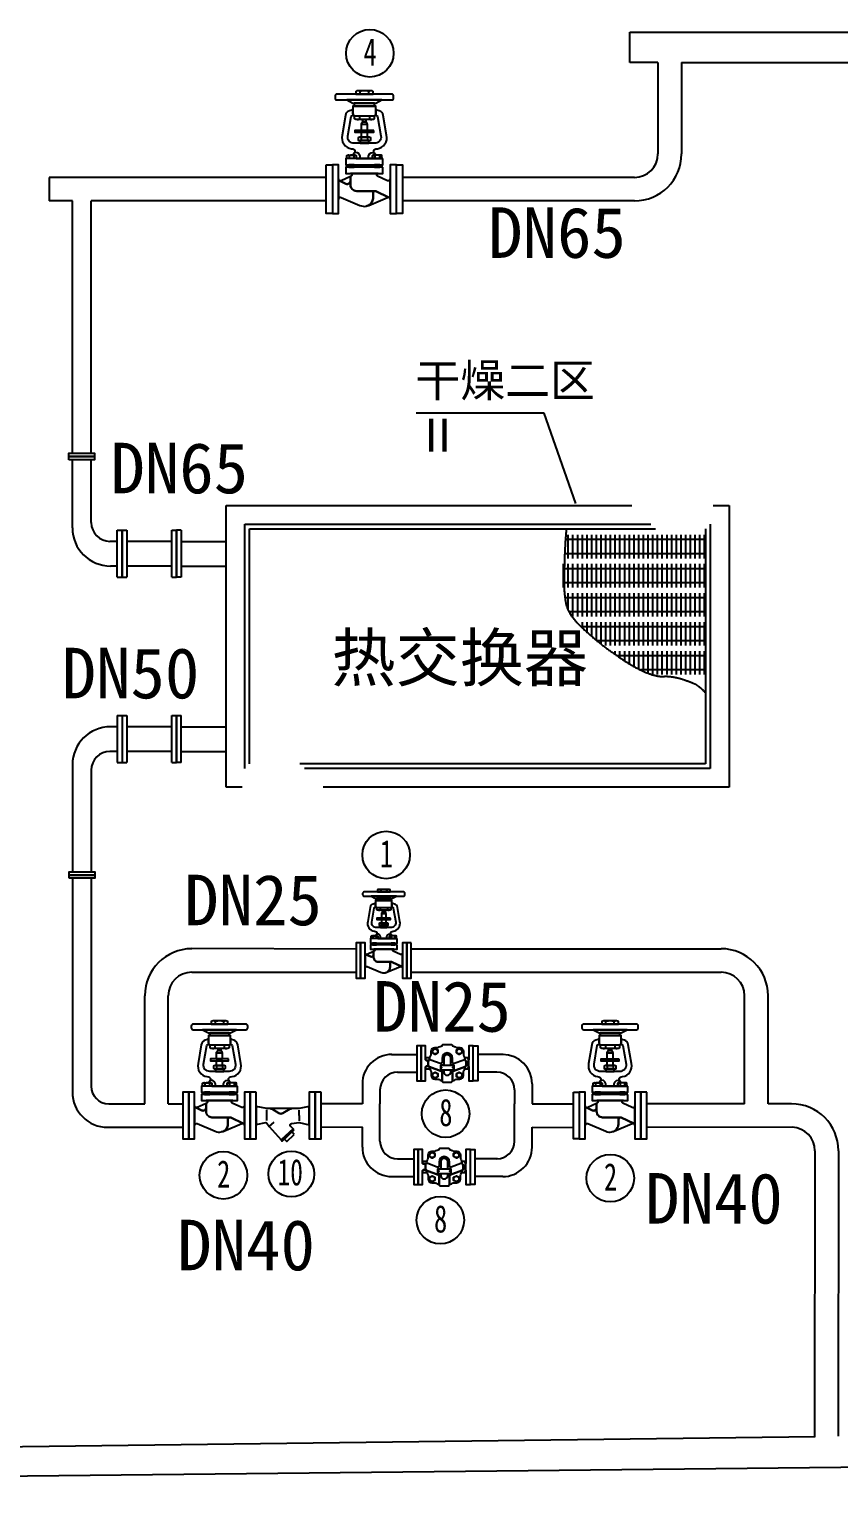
# Model space of a CAD drawing. Extents: x -681219 to -550379, y -242630 to -158199.
# Drawn here: x -601403 to -598288, y -171456 to -165773 of the extents above; entities that cross this region are included whole.
import ezdxf
from ezdxf.enums import TextEntityAlignment as Align

# ---------------------------------------------------------------- set-up
doc = ezdxf.new("R2010")
doc.units = 0
doc.header["$LTSCALE"] = 1000
doc.linetypes.add('G', pattern=[2, 1.25, -0.25, 0.25, -0.25])
doc.linetypes.add('K', pattern=[2.5, 1.25, -0.25, 0.25, -0.25, 0.25, -0.25])
doc.layers.get('0').update_dxf_attribs({"linetype": 'CONTINUOUS'})
for name, color, linetype in [('01', 7, 'CONTINUOUS'), ('02C', 3, 'CONTINUOUS'), ('07', 6, 'K'), ('10', 1, 'CONTINUOUS'), ('11', 3, 'CONTINUOUS'), ('15', 7, 'CONTINUOUS')]:
    doc.layers.add(name, color=color, linetype=linetype)
doc.styles.add('常规', font='')
doc.styles.get('常规').set_extended_font_data('SimSun')

# ---------------------------------------------------------------- blocks, each defined once
blk = doc.blocks.new('直段')
at = {"layer": '01', "color": 6, "ltscale": 1.25}
for p, q in [((3267.7, 5392.1), (3275.7, 5392.1)), ((3352.3, 5392.1), (3360.3, 5392.1)), ((3352.3, 5312.1), (3352.3, 5392.1)), ((3360.3, 5312.1), (3360.3, 5392.1))]:
    blk.add_line(p, q, dxfattribs=at)
at = {"layer": '01', "color": 6}
for p, q in [((3267.7, 5392.1), (3267.7, 5312.1)), ((3275.7, 5392.1), (3275.7, 5312.1)), ((3352.3, 5373.1), (3275.7, 5373.1)), ((3352.3, 5331.1), (3275.7, 5331.1)), ((3267.7, 5312.1), (3275.7, 5312.1)), ((3352.3, 5312.1), (3360.3, 5312.1))]:
    blk.add_line(p, q, dxfattribs=at)
at = {"layer": '07', "color": 6, "linetype": 'ByBlock', "lineweight": -2}
blk.add_line((3360.3, 5392.1), (3360.3, 5312.1), dxfattribs=at)
blk.add_line((3360.3, 5392.1), (3360.3, 5312.1), dxfattribs=at)
blk = doc.blocks.new('BSA1L')
at = {"color": 4}
for p, q in [((54.215379, 185.599538), (54.215358, 190.866514)), ((71.09388, 185.599538), (71.09388, 190.866514)), ((53.026763, 143.408363), (53.02674, 137.399566)), ((56.074416, 127.074309), (68.925583, 127.074309)), ((66.099799, 131.20133), (58.900201, 131.20133)), ((72.282498, 143.408363), (72.282498, 137.399566)), ((56.551251, 100.49373), (56.551234, 95.87403)), ((68.758004, 100.49373), (68.758004, 95.87403)), ((32.92306, 65.872712), (32.92306, 59.762096)), ((42.120523, 65.872712), (42.120536, 59.762096)), ((82.879476, 65.872712), (82.879463, 59.762096)), ((92.07694, 65.872712), (92.07694, 59.762096))]:
    blk.add_line(p, q, dxfattribs=at)
for points in [[(119.73171, 181.785914, 0.414214), (115.933099, 185.584525), (9.066901, 185.584525, 0.414214), (5.26829, 181.785914), (5.26829, 178.042425, 0.414214), (9.066901, 174.243814), (62.5, 174.243814), (115.933099, 174.243814, 0.414214), (119.73171, 178.042425)], [(45.745776, 185.569513), (79.563462, 185.599538), (79.563462, 190.911126, 0.151687), (75.321745, 192.203806), (62.654619, 192.203806), (49.987493, 192.203806, 0.151687), (45.745776, 190.911126)], [(105.928125, 105.421149), (99.542192, 143.747083, 0.310322), (91.567632, 152.873054), (86.654278, 154.431481, -0.252716), (84.795625, 157.06318), (84.795625, 146.732148, -0.236339), (83.463376, 144.071071, -0.476894), (88.41312, 142.018735), (94.885762, 104.042078, -0.48938), (81.964371, 89.685191), (62.5, 89.685191), (43.035628, 89.685191, -0.48938), (30.114237, 104.042078), (36.58688, 142.018735, -0.476894), (41.536623, 144.071071), (42.896316, 143.580445, -0.323196), (40.204374, 147.521136), (40.204374, 157.06318, -0.252716), (38.345721, 154.431481), (33.432367, 152.873054, 0.310322), (25.457808, 143.747083), (19.071875, 105.421149, 0.440151), (37.124647, 79.035245), (39.997969, 78.598758, -0.614929), (42.823737, 70.241395), (42.582242, 70.034806), (40.105041, 66.601431), (44.424393, 66.601431, -0.151687), (46.735798, 65.897021), (46.735798, 59.737786), (62.5, 59.737786), (78.264201, 59.737786), (78.264201, 65.897021, -0.151687), (80.575606, 66.601431), (84.894959, 66.601431), (82.417757, 70.034806), (82.176262, 70.241395, -0.614929), (85.00203, 78.598758), (87.875353, 79.035245, 0.440151)], [(84.795625, 157.06318, -0.059994), (84.795625, 157.873976), (84.795625, 162.289753), (40.204374, 162.289753), (40.204374, 157.873976, -0.059994), (40.204374, 157.06318), (40.204374, 147.521136, 0.368201), (43.528159, 143.408363), (81.471841, 143.408363, 0.414214), (84.795625, 146.732148)], [(43.364269, 143.442617), (81.944969, 143.408363), (81.944969, 137.348671, -0.151687), (77.105831, 135.873925), (62.654619, 135.873925), (48.203407, 135.873925, -0.151687), (43.364269, 137.348671)], [(62.654619, 101.460877), (53.493586, 101.460877, 0.151687), (50.425919, 100.525993), (50.425919, 95.841766, 0.151687), (53.493586, 94.906883), (62.654619, 94.906883), (71.815652, 94.906883, 0.151687), (74.883319, 95.841766), (74.883319, 100.525993, 0.151687), (71.815652, 101.460877)], [(46.735798, 59.737786), (28.307798, 59.737786), (28.307798, 65.897021, -0.151687), (30.619203, 66.601431), (37.521798, 66.601431), (44.424393, 66.601431, -0.151687), (46.735798, 65.897021)], [(78.264201, 59.737786), (96.692201, 59.737786), (96.692201, 65.897021, 0.151687), (94.380796, 66.601431), (87.478201, 66.601431), (80.575606, 66.601431, 0.151687), (78.264201, 65.897021)], [(113.000004, 19.972092, -0.522686), (107.606909, 16.222521), (88.390312, 25.330404, -0.756375), (89.461035, 30.377576), (35.538964, 30.377576, -0.756374), (36.60969, 25.330405), (35.219606, 24.671562), (35.219606, 8.304717, 0.414214), (47.219606, -3.695283), (83.507591, -3.695283, -0.114393), (85.267565, -4.103279), (110.50267, -16.265073, -0.305418), (113.000004, -19.972092), (113.000004, 0)], [(79.507591, -7.695283, -0.414214), (83.507591, -3.695283), (47.219606, -3.695283, -0.414214), (35.219606, 8.304717), (35.219606, 15.828597, -0.552777), (26.614703, 10.423555), (14.474356, 16.274468, -0.303723), (11.999995, 19.972092), (11.999995, 0), (11.999995, -19.972092, -0.522686), (17.39309, -16.222521), (53.934214, -31.732036, 0.158217), (66.18024, -33.317683, 0.23204), (77.871512, -24.265637, 0.137413), (79.507591, -15.822343)], [(35.219606, 24.671562), (17.39309, 16.222521, -0.188965), (14.474356, 16.274468), (26.614703, 10.423555, 0.552777), (35.219606, 15.828597)], [(85.220748, -4.080716, 0.550659), (79.507591, -7.695283), (79.507591, -15.822343, -0.137413), (77.871512, -24.265637, -0.23204), (66.18024, -33.317683, 0.064472), (71.065785, -31.732036), (107.606909, -16.222521, -0.187358), (110.50267, -16.265073)]]:
    blk.add_lwpolyline(points, format="xyb", close=True, dxfattribs=at)
for points in [[(96.912516, 174.243814), (62.5, 174.243814), (28.087483, 174.243814), (40.204374, 168.178291), (84.795625, 168.178291)], [(82.297331, 168.178291), (42.702669, 168.178291), (42.702669, 162.289753), (62.5, 162.289753), (82.297331, 162.289753)], [(68.925583, 127.074309), (66.099799, 131.20133), (66.099799, 135.873925), (58.900201, 135.873925), (58.900201, 131.20133), (56.074416, 127.074309), (56.074416, 114.852858), (62.5, 114.852858), (68.925583, 114.852858)], [(81.056809, 114.852858), (62.5, 114.852858), (56.074416, 114.852858), (43.94319, 114.852858), (43.94319, 111.343443), (62.5, 111.343443), (69.325381, 111.343443), (81.056809, 111.343443)], [(71.146781, 94.906883), (54.162457, 94.906883), (54.162457, 89.685191), (62.5, 89.685191), (71.146781, 89.685191)], [(68.925583, 111.343443), (56.074416, 111.343443), (56.074416, 101.460877), (68.925583, 101.460877)], [(98.734061, 59.737786), (62.5, 59.737786), (26.265939, 59.737786), (26.265939, 47.364933), (98.734061, 47.364933)], [(11.999995, 0), (11.999995, 19.972092), (11.999995, 47.5), (0, 47.5), (0, 0), (0, -47.5), (11.999995, -47.5)], [(98.734061, 42.750429), (62.5, 42.750429), (26.265939, 42.750429), (26.265939, 30.377576), (98.734061, 30.377576)], [(42.828178, 47.364933), (32.21537, 47.364933), (32.21537, 42.750429), (42.828178, 42.750429)], [(92.784629, 47.364933), (82.171822, 47.364933), (82.171822, 42.750429), (92.784629, 42.750429)], [(125, 47.5), (113.000004, 47.5), (113.000004, 0), (113.000004, -47.5), (125, -47.5), (125, 0)]]:
    blk.add_lwpolyline(points, close=True, dxfattribs=at)
at = {"color": 4, "flags": 128}
blk.add_lwpolyline([(54.828787, 59.737786), (54.118687, 64.656958), (52.113078, 68.712348), (49.164135, 71.19185), (45.789677, 71.660075), (42.582242, 70.034806), (40.105041, 66.601431)], dxfattribs=at)
at = {"color": 4, "extrusion": (0, 0, -1), "flags": 128}
blk.add_lwpolyline([(-70.171213, 59.737786), (-70.881312, 64.656958), (-72.886921, 68.712348), (-75.835865, 71.19185), (-79.210322, 71.660075), (-82.417757, 70.034806), (-84.894959, 66.601431)], dxfattribs=at)
at = {"color": 4}
for centre, radius, start, end in [((49.948113, 184.727434), 7.476476, 55.197024, 89.698211), ((62.654619, 164.906291), 27.297515, 90, 108.008529), ((62.654619, 164.906291), 27.297515, 71.991471, 90), ((75.361125, 184.727434), 7.476476, 90.301789, 124.802976), ((48.15848, 144.403298), 8.529491, 270.301789, 304.802976), ((62.654619, 167.016127), 31.142202, 251.991471, 270), ((62.654619, 167.016127), 31.142202, 270, 288.008529), ((77.150758, 144.403298), 8.529491, 235.197024, 269.698211), ((53.465105, 96.053865), 5.407086, 55.197024, 89.698211), ((53.465105, 100.313894), 5.407086, 270.301789, 304.802976), ((62.654619, 81.718951), 19.741925, 90, 108.008529), ((62.654619, 114.648808), 19.741925, 251.991471, 270), ((62.654619, 81.718951), 19.741925, 71.991471, 90), ((62.654619, 114.648808), 19.741925, 270, 288.008529), ((71.844133, 96.053865), 5.407086, 90.301789, 124.802976), ((71.844133, 100.313894), 5.407086, 235.197024, 269.698211), ((30.597744, 62.527392), 4.074096, 55.197024, 89.698211), ((37.521798, 51.726416), 14.875015, 90, 108.008529), ((37.521798, 51.726416), 14.875015, 71.991471, 90), ((44.445852, 62.527392), 4.074096, 90.301789, 124.802976), ((80.554147, 62.527392), 4.074096, 55.197024, 89.698211), ((87.478201, 51.726416), 14.875015, 90, 108.008529), ((94.402255, 62.527392), 4.074096, 90.301789, 124.802976)]:
    blk.add_arc(centre, radius, start, end, dxfattribs=at)
blk = doc.blocks.new('fig33vl')
at = {"color": 0}
for p, q in [((33.7, -10.4), (33.7, 11.4)), ((99.3, 0), (99.3, 11)), ((99.3, 0), (99.3, -11)), ((38, -22.4), (48.3, -13.3))]:
    blk.add_line(p, q, dxfattribs=at)
for points in [[(12, 47.5), (0, 47.5), (0, 0), (0, -47.5), (12, -47.5)], [(131.7, 0), (131.7, 47.5), (119.7, 47.5), (119.7, -47.5), (131.7, -47.5)], [(88.9, -29), (86.8, -26.8), (63, -49.6), (65, -51.8)], [(89.3, -38.3), (84.5, -33.2), (69.3, -47.7), (74, -52.8)]]:
    blk.add_lwpolyline(points, close=True, dxfattribs=at)
for points in [[(119.7, 18.5), (99.3, 14), (83.4, 14, 0.134772), (80.8, 13.3), (66.3, 4.7, -0.273503), (58.2, 4.7), (43.5, 13.3, 0.133799), (40.9, 14), (33.3, 14), (12, 18.3), (12, -18.5), (31.5, -14.4, -0.315746), (33.7, -15.3), (38, -22.4), (63, -49.6), (86.8, -26.8), (81.8, -21.3, -0.601177), (83.6, -16.3), (99.3, -14), (119.7, -18.7)], [(80.8, 13.3, -0.134772), (83.4, 14), (40.9, 14, -0.133799), (43.5, 13.3), (58.2, 4.7, 0.273503), (66.3, 4.7)]]:
    blk.add_lwpolyline(points, format="xyb", close=True, dxfattribs=at)
blk = doc.blocks.new('ft14flb')
at = {"color": 4}
for p, q in [((128.2, 8.4), (126.9, 13.1)), ((58.6, -4.7), (82.8, -4.7)), ((126.9, -13.1), (128.2, -8.4))]:
    blk.add_line(p, q, dxfattribs=at)
for points in [[(19.5, -5), (19.5, 4.2, -0.217867), (21.2, 8), (14, 8, -0.414214), (12, 10), (12, 15), (12, 47.5), (0, 47.5), (0, 0), (0, -47.5), (12, -47.5), (12, -10, -0.414214), (14, -8), (20.6, -8, -0.165426)], [(56.7, 14), (56.7, 3.1, -0.520567), (51.8, -0.4), (26.2, 8.9, 0.215908), (22.1, 8.6, -0.077563), (27, 23), (27, 33, -0.414214), (37, 43), (46.5, 43, -0.056605), (56.7, 47.3, -0.42473), (60.5, 51.2), (80.9, 51.2, -0.424729), (84.7, 47.3, -0.056605), (94.9, 43), (104.4, 43, -0.414214), (114.4, 33), (114.4, 23, -0.077563), (119.3, 8.6, 0.215909), (115.2, 8.9), (89.7, -0.4, -0.520925), (84.7, 3.1), (84.7, 14, 1), (56.7, 14), (56.7, 14)], [(141.3, 0), (141.3, 47.5), (129.3, 47.5), (129.3, 10, -0.213318), (128.2, 8.4), (128.2, -8.4, -0.213318), (129.3, -10), (129.3, -15.3), (129.3, -47.5), (141.3, -47.5)], [(23.7, 15), (12, 15), (12, 10, 0.414214), (14, 8), (21.2, 8, -0.052856), (22.1, 8.6, -0.033424)], [(121.9, 4.2, 0.520567), (115.2, 8.9), (89.7, -0.4, -0.520925), (84.7, 3.1), (84.7, 14), (84.7, 14, 1), (56.7, 14), (56.7, 14), (56.7, 14), (56.7, 14), (56.7, 14), (56.7, 3.1, -0.520567), (51.8, -0.4), (26.2, 8.9, 0.520567), (19.5, 4.2), (19.5, -5, 0.315299), (22.8, -9.6), (54.3, -21.1, -0.315299), (56.7, -24.6), (56.7, -47.5, 0.414214), (60.5, -51.2), (80.9, -51.2, 0.414214), (84.7, -47.5), (84.7, -24.6, -0.315299), (87.1, -21.1), (118.6, -9.6, 0.315299), (121.9, -5)], [(31.1, 32.2, -1), (45, 32.2, -1)], [(89.3, -7.4, 0.414214), (86.5, -4.7), (82.8, -4.7, -0.414214), (80, -1.9), (80, 14, 1), (61.4, 14), (61.4, -1.9, -0.414214), (58.6, -4.7), (54.9, -4.7, 0.414214), (52.1, -7.4), (52.1, -15.8, 0.414214), (54.9, -18.6), (58.6, -18.6, -0.414214), (61.4, -21.4), (61.4, -23.3, 1), (80, -23.3), (80, -21.4, -0.414214), (82.8, -18.6), (86.5, -18.6, 0.414214), (89.3, -15.8)], [(96.4, 32.2, -1), (110.4, 32.2, -1)], [(128.2, 8.4, 0.213318), (129.3, 10), (129.3, 15), (129.3, 15.3), (126.9, 13.1), (126.4, 15), (117.7, 15, -0.033424), (119.3, 8.6, -0.273875), (121.9, 4.2), (121.9, -5, -0.283071), (119.2, -9.4, -0.029228), (117.7, -15), (126.4, -15), (126.9, -13.1), (129.3, -15.3), (129.3, -10, 0.213318), (128.2, -8.4)], [(22.3, -9.4, -0.112384), (20.6, -8), (14, -8, 0.414214), (12, -10), (12, -15), (23.7, -15, -0.029228)], [(56.7, -24.6, 0.315299), (54.3, -21.1), (22.8, -9.6, -0.029586), (22.3, -9.4, 0.073348), (27, -23), (27, -33, 0.413852), (37, -43), (46.5, -43, 0.056594), (56.7, -47.3)], [(45, -32.2, -1), (31.1, -32.2, -1)], [(88.4, -7.4, 0.41421), (86.5, -5.6), (54.9, -5.6, 0.414214), (53, -7.4), (53, -15.8, 0.41421), (54.9, -17.7), (86.5, -17.7, 0.414204), (88.4, -15.8)], [(55.8, -11.6, -1), (54, -11.6, -1)], [(114.4, -23, 0.073348), (119.2, -9.4, -0.029587), (118.6, -9.6), (87.1, -21.1, 0.315299), (84.7, -24.6), (84.7, -47.3, 0.056594), (94.9, -43), (104.4, -43, 0.413852), (114.4, -33)], [(87.5, -11.6, -1), (85.6, -11.6, -1)], [(110.4, -32.2, -1), (96.4, -32.2, -1)]]:
    blk.add_lwpolyline(points, format="xyb", close=True, dxfattribs=at)
for points in [[(45.3, 28), (38, 23.8), (30.8, 28), (30.8, 36.3), (38, 40.5), (45.3, 36.3)], [(96.1, 28), (96.1, 36.3), (103.4, 40.5), (110.6, 36.3), (110.6, 28), (103.4, 23.8)], [(45.3, -36.3), (38, -40.5), (30.8, -36.3), (30.8, -28), (38, -23.8), (45.3, -28)], [(96.1, -28), (103.4, -23.8), (110.6, -28), (110.6, -36.3), (103.4, -40.5), (96.1, -36.3)]]:
    blk.add_lwpolyline(points, close=True, dxfattribs=at)
for centre in [(54.9, -11.6), (86.5, -11.6)]:
    blk.add_circle(centre, 0.931, dxfattribs=at)

msp = doc.modelspace()

# ---------------------------------------------------------------- linework, layer by layer
at = {"color": 4}
for points in [[(-600260.799, -166294.5773), (-600237.1422, -166294.5773), (-600237.1422, -166481.8604), (-600260.799, -166481.8604)], [(-599990.717, -166294.5773), (-599967.0602, -166294.5773), (-599967.0602, -166481.8604), (-599990.717, -166481.8604)], [(-601251.298, -167418.0968), (-601251.298, -167405.6067), (-601152.4179, -167405.6067), (-601152.4179, -167418.0968)], [(-601251.298, -167430.5869), (-601251.298, -167418.0968), (-601152.4179, -167418.0968), (-601152.4179, -167430.5869)], [(-601250.4488, -169031.027), (-601250.4488, -169018.5369), (-601151.5688, -169018.5369), (-601151.5688, -169031.027)], [(-601250.4488, -169043.5172), (-601250.4488, -169031.027), (-601151.5688, -169031.027), (-601151.5688, -169043.5172)], [(-600128.2114, -169292.4993), (-600145.2443, -169292.5082), (-600145.1738, -169427.7243), (-600128.1409, -169427.7154)], [(-599933.3126, -169292.4993), (-599950.3455, -169292.5081), (-599950.275, -169427.7242), (-599933.2421, -169427.7154)], [(-599895.3837, -169688.5371), (-599912.4166, -169688.546), (-599912.3461, -169823.7621), (-599895.3132, -169823.7532)], [(-599694.3529, -169688.6198), (-599677.32, -169688.6287), (-599677.3905, -169823.8448), (-599694.4234, -169823.8359)], [(-600790.3034, -169867.2341), (-600813.0139, -169867.2459), (-600812.9199, -170047.5341), (-600790.2094, -170047.5222)], [(-600280.7023, -169867.2818), (-600303.4128, -169867.2936), (-600303.3188, -170047.5817), (-600280.6083, -170047.5699)], [(-599309.0344, -169867.3645), (-599286.3238, -169867.3763), (-599286.4178, -170047.6644), (-599309.1284, -170047.6526)], [(-599026.6469, -169867.3645), (-599049.3574, -169867.3763), (-599049.2634, -170047.6644), (-599026.5529, -170047.6526)], [(-599906.8345, -170087.8695), (-599923.8674, -170087.8784), (-599923.7969, -170223.0945), (-599906.764, -170223.0856)], [(-599705.7331, -170087.8695), (-599688.7002, -170087.8784), (-599688.7707, -170223.0945), (-599705.8036, -170223.0856)]]:
    msp.add_lwpolyline(points, close=True, dxfattribs=at)
at = {"layer": '01', "ltscale": 1.25}
for p, q in [((-599091.8843, -165782.8781), (-598983.2685, -165782.8932)), ((-599091.8843, -165900.5467), (-599091.8843, -165782.8781)), ((-598983.2685, -165782.8932), (-594978.8964, -165782.8932)), ((-598983.2685, -165900.5315), (-599091.8843, -165900.5467)), ((-598983.2685, -165900.5315), (-598983.2685, -166252.4474)), ((-598892.7542, -165900.5315), (-598892.7542, -166252.4474)), ((-598892.7542, -165900.5315), (-598124.8254, -165900.5315)), ((-601327.6521, -166342.9617), (-601327.6521, -166433.476)), ((-600260.799, -166342.9617), (-601327.6521, -166342.9617)), ((-599073.7828, -166342.9617), (-599967.0602, -166342.9617)), ((-601238.0637, -166433.476), (-601327.6521, -166433.476)), ((-601238.0637, -167405.6067), (-601238.0637, -166433.476)), ((-601165.6523, -167405.6067), (-601165.6523, -166433.476)), ((-600260.799, -166433.476), (-601165.6523, -166433.476)), ((-599073.7828, -166433.476), (-599967.0602, -166433.476)), ((-601238.0637, -167693.2309), (-601238.0637, -167430.5869)), ((-601165.6523, -167672.8652), (-601165.6523, -167430.5869)), ((-601046.9234, -167883.3109), (-601046.9234, -167702.2824)), ((-601046.9234, -168416.3337), (-601046.9234, -168597.3622))]:
    msp.add_line(p, q, dxfattribs=at)
at = {"layer": '01', "color": 6, "linetype": 'G', "ltscale": 1.25}
for p, q in [((-600646.148, -168692.908), (-600646.148, -167606.7366)), ((-600646.148, -167606.7366), (-598709.5143, -167606.7366)), ((-598709.5143, -167606.7366), (-598709.5143, -168692.908)), ((-600819.1854, -167702.2824), (-600837.2883, -167702.2824)), ((-600819.1854, -167702.2824), (-600819.1854, -167883.3109)), ((-600573.7365, -168620.4966), (-600573.7365, -167679.148)), ((-600573.7365, -167679.148), (-598781.9257, -167679.148)), ((-600555.6337, -168602.3937), (-600555.6337, -167697.2509)), ((-600555.6337, -167697.2509), (-598800.0286, -167697.2509)), ((-598800.0286, -167697.2509), (-598800.0286, -168602.3937)), ((-598781.9257, -167679.148), (-598781.9257, -168620.4966)), ((-598800.0286, -167738.55), (-599339.5864, -167738.55)), ((-599329.9672, -167720.4471), (-599329.9672, -167810.9614)), ((-599311.8643, -167720.4471), (-599311.8643, -167810.9614)), ((-599293.7615, -167720.4471), (-599293.7615, -167810.9614)), ((-599275.6586, -167720.4471), (-599275.6586, -167810.9614)), ((-599257.5557, -167720.4471), (-599257.5557, -167810.9614)), ((-599239.4529, -167720.4471), (-599239.4529, -167810.9614)), ((-599221.35, -167720.4471), (-599221.35, -167810.9614)), ((-599203.2472, -167720.4471), (-599203.2472, -167810.9614)), ((-599185.1443, -167720.4471), (-599185.1443, -167810.9614)), ((-599167.0415, -167720.4471), (-599167.0415, -167810.9614)), ((-599148.9386, -167720.4471), (-599148.9386, -167810.9614)), ((-599130.8357, -167720.4471), (-599130.8357, -167810.9614)), ((-599112.7329, -167720.4471), (-599112.7329, -167810.9614)), ((-599094.63, -167720.4471), (-599094.63, -167810.9614)), ((-599076.5272, -167720.4471), (-599076.5272, -167810.9614)), ((-599058.4243, -167720.4471), (-599058.4243, -167810.9614)), ((-599040.3215, -167720.4471), (-599040.3215, -167810.9614)), ((-599022.2186, -167720.4471), (-599022.2186, -167810.9614)), ((-599004.1157, -167720.4471), (-599004.1157, -167810.9614)), ((-598986.0129, -167720.4471), (-598986.0129, -167810.9614)), ((-598967.91, -167720.4471), (-598967.91, -167810.9614)), ((-598949.8072, -167720.4471), (-598949.8072, -167810.9614)), ((-598931.7043, -167720.4471), (-598931.7043, -167810.9614)), ((-598913.6015, -167720.4471), (-598913.6015, -167810.9614)), ((-598895.4986, -167720.4471), (-598895.4986, -167810.9614)), ((-598877.3957, -167720.4471), (-598877.3957, -167810.9614)), ((-598859.2929, -167720.4471), (-598859.2929, -167810.9614)), ((-598841.19, -167720.4471), (-598841.19, -167810.9614)), ((-598823.0872, -167720.4471), (-598823.0872, -167810.9614)), ((-598804.9843, -167720.4471), (-598804.9843, -167810.9614)), ((-598800.0286, -167792.8586), (-599342.5489, -167792.8586)), ((-599348.07, -167832.4173), (-599348.07, -167922.9316)), ((-598800.0286, -167850.5201), (-599344.0319, -167850.5201)), ((-599329.9672, -167832.4173), (-599329.9672, -167922.9316)), ((-599311.8643, -167832.4173), (-599311.8643, -167922.9316)), ((-599293.7615, -167832.4173), (-599293.7615, -167922.9316)), ((-599275.6586, -167832.4173), (-599275.6586, -167922.9316)), ((-599257.5557, -167832.4173), (-599257.5557, -167922.9316)), ((-599239.4529, -167832.4173), (-599239.4529, -167922.9316)), ((-599221.35, -167832.4173), (-599221.35, -167922.9316)), ((-599203.2472, -167832.4173), (-599203.2472, -167922.9316)), ((-599185.1443, -167832.4173), (-599185.1443, -167922.9316)), ((-599167.0415, -167832.4173), (-599167.0415, -167922.9316)), ((-599148.9386, -167832.4173), (-599148.9386, -167922.9316)), ((-599130.8357, -167832.4173), (-599130.8357, -167922.9316)), ((-599112.7329, -167832.4173), (-599112.7329, -167922.9316)), ((-599094.63, -167832.4173), (-599094.63, -167922.9316)), ((-599076.5272, -167832.4173), (-599076.5272, -167922.9316)), ((-599058.4243, -167832.4173), (-599058.4243, -167922.9316)), ((-599040.3215, -167832.4173), (-599040.3215, -167922.9316)), ((-599022.2186, -167832.4173), (-599022.2186, -167922.9316)), ((-599004.1157, -167832.4173), (-599004.1157, -167922.9316)), ((-598986.0129, -167832.4173), (-598986.0129, -167922.9316)), ((-598967.91, -167832.4173), (-598967.91, -167922.9316)), ((-598949.8072, -167832.4173), (-598949.8072, -167922.9316)), ((-598931.7043, -167832.4173), (-598931.7043, -167922.9316)), ((-598913.6015, -167832.4173), (-598913.6015, -167922.9316)), ((-598895.4986, -167832.4173), (-598895.4986, -167922.9316)), ((-598877.3957, -167832.4173), (-598877.3957, -167922.9316)), ((-598859.2929, -167832.4173), (-598859.2929, -167922.9316)), ((-598841.19, -167832.4173), (-598841.19, -167922.9316)), ((-598823.0872, -167832.4173), (-598823.0872, -167922.9316)), ((-598804.9843, -167832.4173), (-598804.9843, -167922.9316)), ((-600819.1854, -167883.3109), (-600837.2883, -167883.3109)), ((-598800.0286, -167904.8287), (-599345.0084, -167904.8287)), ((-598800.0286, -167962.4903), (-599341.5222, -167962.4903)), ((-599329.9672, -167944.3874), (-599329.9672, -168009.148)), ((-599311.8643, -167944.3874), (-599311.8643, -168034.9017)), ((-599293.7615, -167944.3874), (-599293.7615, -168034.9017)), ((-599275.6586, -167944.3874), (-599275.6586, -168034.9017)), ((-599257.5557, -167944.3874), (-599257.5557, -168034.9017)), ((-599239.4529, -167944.3874), (-599239.4529, -168034.9017)), ((-599221.35, -167944.3874), (-599221.35, -168034.9017)), ((-599203.2472, -167944.3874), (-599203.2472, -168034.9017)), ((-599185.1443, -167944.3874), (-599185.1443, -168034.9017)), ((-599167.0415, -167944.3874), (-599167.0415, -168034.9017)), ((-599148.9386, -167944.3874), (-599148.9386, -168034.9017)), ((-599130.8357, -167944.3874), (-599130.8357, -168034.9017)), ((-599112.7329, -167944.3874), (-599112.7329, -168034.9017)), ((-599094.63, -167944.3874), (-599094.63, -168034.9017)), ((-599076.5272, -167944.3874), (-599076.5272, -168034.9017)), ((-599058.4243, -167944.3874), (-599058.4243, -168034.9017)), ((-599040.3215, -167944.3874), (-599040.3215, -168034.9017)), ((-599022.2186, -167944.3874), (-599022.2186, -168034.9017)), ((-599004.1157, -167944.3874), (-599004.1157, -168034.9017)), ((-598986.0129, -167944.3874), (-598986.0129, -168034.9017)), ((-598967.91, -167944.3874), (-598967.91, -168034.9017)), ((-598949.8072, -167944.3874), (-598949.8072, -168034.9017)), ((-598931.7043, -167944.3874), (-598931.7043, -168034.9017)), ((-598913.6015, -167944.3874), (-598913.6015, -168034.9017)), ((-598895.4986, -167944.3874), (-598895.4986, -168034.9017)), ((-598877.3957, -167944.3874), (-598877.3957, -168034.9017)), ((-598859.2929, -167944.3874), (-598859.2929, -168034.9017)), ((-598841.19, -167944.3874), (-598841.19, -168034.9017)), ((-598823.0872, -167944.3874), (-598823.0872, -168034.9017)), ((-598804.9843, -167944.3874), (-598804.9843, -168034.9017)), ((-598800.0286, -168016.7988), (-599326.0013, -168016.7988)), ((-598800.0286, -168074.4604), (-599279.0007, -168074.4604)), ((-599275.6586, -168056.3576), (-599275.6586, -168077.6651)), ((-599257.5557, -168056.3576), (-599257.5557, -168094.5627)), ((-599239.4529, -168056.3576), (-599239.4529, -168110.7166)), ((-599221.35, -168056.3576), (-599221.35, -168126.1483)), ((-599203.2472, -168056.3576), (-599203.2472, -168140.7424)), ((-599185.1443, -168056.3576), (-599185.1443, -168146.8718)), ((-599167.0415, -168056.3576), (-599167.0415, -168146.8718)), ((-599148.9386, -168056.3576), (-599148.9386, -168146.8718)), ((-599130.8357, -168056.3576), (-599130.8357, -168146.8718)), ((-599112.7329, -168056.3576), (-599112.7329, -168146.8718)), ((-599094.63, -168056.3576), (-599094.63, -168146.8718)), ((-599076.5272, -168056.3576), (-599076.5272, -168146.8718)), ((-599058.4243, -168056.3576), (-599058.4243, -168146.8718)), ((-599040.3215, -168056.3576), (-599040.3215, -168146.8718)), ((-599022.2186, -168056.3576), (-599022.2186, -168146.8718)), ((-599004.1157, -168056.3576), (-599004.1157, -168146.8718)), ((-598986.0129, -168056.3576), (-598986.0129, -168146.8718)), ((-598967.91, -168056.3576), (-598967.91, -168146.8718)), ((-598949.8072, -168056.3576), (-598949.8072, -168146.8718)), ((-598931.7043, -168056.3576), (-598931.7043, -168146.8718)), ((-598913.6015, -168056.3576), (-598913.6015, -168146.8718)), ((-598895.4986, -168056.3576), (-598895.4986, -168146.8718)), ((-598877.3957, -168056.3576), (-598877.3957, -168146.8718)), ((-598859.2929, -168056.3576), (-598859.2929, -168146.8718)), ((-598841.19, -168056.3576), (-598841.19, -168146.8718)), ((-598823.0872, -168056.3576), (-598823.0872, -168146.8718)), ((-598804.9843, -168056.3576), (-598804.9843, -168146.8718)), ((-598800.0286, -168128.769), (-599218.1754, -168128.769)), ((-599148.9386, -168168.3277), (-599148.9386, -168180.4419)), ((-598800.0286, -168186.4306), (-599140.2939, -168186.4306)), ((-599130.8357, -168168.3277), (-599130.8357, -168192.8969)), ((-599112.7329, -168168.3277), (-599112.7329, -168204.9042)), ((-599094.63, -168168.3277), (-599094.63, -168216.3877)), ((-599076.5272, -168168.3277), (-599076.5272, -168227.1016)), ((-599058.4243, -168168.3277), (-599058.4243, -168236.7774)), ((-599040.3215, -168168.3277), (-599040.3215, -168245.4686)), ((-599022.2186, -168168.3277), (-599022.2186, -168252.9676)), ((-599004.1157, -168168.3277), (-599004.1157, -168258.842)), ((-598986.0129, -168168.3277), (-598986.0129, -168258.842)), ((-598967.91, -168168.3277), (-598967.91, -168258.842)), ((-598949.8072, -168168.3277), (-598949.8072, -168258.842)), ((-598931.7043, -168168.3277), (-598931.7043, -168258.842)), ((-598913.6015, -168168.3277), (-598913.6015, -168258.842)), ((-598895.4986, -168168.3277), (-598895.4986, -168258.842)), ((-598877.3957, -168168.3277), (-598877.3957, -168258.842)), ((-598859.2929, -168168.3277), (-598859.2929, -168258.842)), ((-598841.19, -168168.3277), (-598841.19, -168258.842)), ((-598823.0872, -168168.3277), (-598823.0872, -168258.842)), ((-598804.9843, -168168.3277), (-598804.9843, -168258.842)), ((-598800.0286, -168240.7391), (-599050.4276, -168240.7391)), ((-600819.1854, -168597.3622), (-600819.1854, -168416.3337)), ((-598800.0286, -168602.3937), (-600555.6337, -168602.3937)), ((-598781.9257, -168620.4966), (-600573.7365, -168620.4966)), ((-598709.5143, -168692.908), (-600646.148, -168692.908))]:
    msp.add_line(p, q, dxfattribs=at)
at = {"layer": '01', "color": 4, "ltscale": 1.25}
for p, q in [((-601065.0263, -167702.2824), (-601046.9234, -167702.2824)), ((-601065.0263, -167883.3109), (-601065.0263, -167702.2824)), ((-601065.0263, -168416.3337), (-601065.0263, -168597.3622)), ((-601065.0263, -168597.3622), (-601046.9234, -168597.3622))]:
    msp.add_line(p, q, dxfattribs=at)
at = {"layer": '01', "color": 6}
for p, q in [((-600837.2883, -167702.2824), (-600837.2883, -167883.3109)), ((-600819.1854, -167745.2767), (-600646.148, -167745.2767)), ((-600819.1854, -167840.3167), (-600646.148, -167840.3167)), ((-600837.2883, -168416.3337), (-600837.2883, -168597.3622)), ((-600837.2883, -168416.3337), (-600819.1854, -168416.3337)), ((-600837.2883, -168416.3337), (-600837.2883, -168597.3622)), ((-600837.2883, -168416.3337), (-600837.2883, -168597.3622)), ((-600819.1854, -168459.328), (-600646.148, -168459.328)), ((-600819.1854, -168554.368), (-600646.148, -168554.368)), ((-600819.1854, -168597.3622), (-600837.2883, -168597.3622))]:
    msp.add_line(p, q, dxfattribs=at)
at = {"layer": '01'}
for p, q in [((-601065.0263, -167745.2767), (-601093.2408, -167745.2767)), ((-601065.0263, -167840.3167), (-601090.978, -167840.3167))]:
    msp.add_line(p, q, dxfattribs=at)
at = {"layer": '01', "color": 4}
for p, q in [((-601065.0263, -167883.3109), (-601046.9234, -167883.3109)), ((-601065.0263, -168416.3337), (-601046.9234, -168416.3337))]:
    msp.add_line(p, q, dxfattribs=at)
at = {"layer": '01', "color": 7}
for p, q in [((-601065.0263, -168459.328), (-601090.978, -168459.328)), ((-601065.0263, -168554.368), (-601093.2408, -168554.368)), ((-600778.2696, -169312.8488), (-600145.209, -169314.8944)), ((-599933.3007, -169315.4456), (-598740.5164, -169314.8237)), ((-600778.2696, -169405.338), (-600145.209, -169405.338)), ((-599933.2538, -169405.3648), (-598740.5164, -169405.338))]:
    msp.add_line(p, q, dxfattribs=at)
at = {"layer": '01', "color": 7, "ltscale": 1.25}
for p, q in [((-601238.0637, -168606.4137), (-601238.0637, -169018.5369)), ((-601165.6523, -168626.7794), (-601165.6523, -169018.5369)), ((-601238.0637, -169043.5172), (-601238.0637, -169866.8547)), ((-601165.6523, -169043.5172), (-601165.6523, -169844.2261)), ((-600959.2982, -169912.104), (-600959.2982, -169495.8523)), ((-600868.7839, -169912.0734), (-600868.7839, -169495.8523)), ((-598650.0022, -169912.2224), (-598650.0022, -169495.8523)), ((-598559.4879, -169912.1708), (-598559.4879, -169495.8523)), ((-600009.8024, -169722.2781), (-599912.3991, -169722.2646)), ((-599579.9342, -169722.3608), (-599677.3376, -169722.3473)), ((-599985.8183, -169790.2091), (-599912.3637, -169790.1294)), ((-599603.9183, -169790.2917), (-599677.373, -169790.2121)), ((-600121.6017, -169835.421), (-600121.5963, -169912.2921)), ((-599468.1349, -169835.5037), (-599468.1403, -169912.3748)), ((-601097.7666, -169912.1118), (-601006.471, -169912.1118)), ((-601097.7666, -169912.1118), (-601006.471, -169912.1118)), ((-601052.1188, -169912.1118), (-600960.8232, -169912.1118)), ((-601007.4729, -169912.1118), (-600961.3291, -169912.0962)), ((-601005.442, -169912.1196), (-600959.2982, -169912.104)), ((-600869.4601, -169912.0734), (-600812.9906, -169912.0146)), ((-600121.5963, -169912.2921), (-600280.6787, -169912.375)), ((-599468.1403, -169912.3748), (-599309.0579, -169912.4577)), ((-598650.0022, -169912.2224), (-599026.6233, -169912.4577)), ((-598469.4907, -169912.1196), (-598559.4879, -169912.1708)), ((-601102.2923, -170002.6261), (-600977.9529, -170002.6261)), ((-601056.6445, -170002.6261), (-600885.6283, -170002.6339)), ((-600943.116, -170002.6339), (-600812.9434, -170002.4795)), ((-600121.5938, -170002.7707), (-600280.6315, -170002.9366)), ((-600121.595, -170079.4219), (-600121.5938, -170002.5509)), ((-599468.1416, -170079.5046), (-599468.1428, -170002.6335)), ((-599468.1428, -170002.8534), (-599309.1051, -170003.0193)), ((-598466.355, -170002.6882), (-599026.5761, -170003.0193)), ((-599985.8091, -170124.6264), (-599923.8482, -170124.6995)), ((-599600.6095, -170124.6264), (-599688.7194, -170124.6995)), ((-598378.9764, -170093.1482), (-598380.1468, -171195.181)), ((-598288.4622, -170093.1482), (-598289.4745, -171192.7023)), ((-600009.7895, -170192.5587), (-599923.8128, -170192.5659)), ((-599581.2827, -170192.6493), (-599688.7548, -170192.5659)), ((-598378.6842, -171195.1626), (-602608.3204, -171248.4018)), ((-596886.9059, -171297.5977), (-611281.2005, -171456.0633))]:
    msp.add_line(p, q, dxfattribs=at)
at = {"layer": '01', "color": 0}
for p, q in [((-599895.3309, -169722.2622), (-599895.2956, -169790.1109)), ((-600053.6686, -169858.0889), (-600053.6982, -169912.2921)), ((-599536.068, -169858.1716), (-599536.0384, -169912.3748)), ((-600053.6632, -170056.7503), (-600053.6982, -169912.2921)), ((-599536.0735, -170056.833), (-599536.0384, -169912.3748))]:
    msp.add_line(p, q, dxfattribs=at)
at = {"layer": '01', "ltscale": 1.25}
for centre, radius, start, end in [((-599073.7828, -166252.4474), 181.0286, 270, 0), ((-599073.7828, -166252.4474), 90.5143, 270, 0), ((-601090.978, -167693.2309), 147.0857, 180, 270), ((-601093.2408, -167672.8652), 72.4114, 180, 270)]:
    msp.add_arc(centre, radius, start, end, dxfattribs=at)
at = {"layer": '01', "color": 7, "ltscale": 1.25}
for centre, radius, start, end in [((-601090.978, -168606.4137), 147.0857, 90, 180), ((-601093.2408, -168626.7794), 72.4114, 90, 180), ((-600778.2696, -169495.8523), 181.0286, 90, 180), ((-598740.5164, -169495.8523), 181.0286, 0, 90), ((-600778.2696, -169495.8523), 90.5143, 90, 180), ((-598740.5164, -169495.8523), 90.5143, 0, 90), ((-600008.4589, -169835.413), 113.1429, 90.0040399, 180.0040399), ((-599581.2778, -169835.4957), 113.1429, 359.9959601, 89.9959601), ((-601097.7666, -169844.2261), 67.8857, 180, 270), ((-601102.2923, -169866.8547), 135.7714, 180, 270), ((-598469.4907, -170093.1482), 181.0286, 0, 90), ((-598469.4907, -170093.1482), 90.5143, 0, 88.0146699), ((-600008.4522, -170079.4237), 113.1429, 179.9991059, 269.9991059), ((-599581.2845, -170079.5064), 113.1429, 270.0008941, 0.0008941)]:
    msp.add_arc(centre, radius, start, end, dxfattribs=at)
at = {"layer": '01', "color": 0}
for centre, start, end in [((-599985.7829, -169858.0948), 90.0298713, 179.9950868), ((-599603.9537, -169858.1775), 0.0049132, 89.9701287), ((-599985.7775, -170056.7407), 180.008059, 269.9732746), ((-599603.9592, -170056.8234), 270.0267254, 359.991941)]:
    msp.add_arc(centre, 67.8857, start, end, dxfattribs=at)
at = {"layer": '02C', "color": 6, "linetype": 'G', "ltscale": 1.25}
for centre, radius, start, end in [((-596354.788, -167956.7566), 2992.7643, 175.0255765, 175.790721), ((-597832.6505, -167847.9885), 1510.9046, 175.790721, 178.6126092), ((-571563.9642, -168484.1969), 27787.294, 178.6126092, 178.75383856), ((-598819.7212, -167903.2285), 525.2896, 179.3192517, 184.7664636), ((-597611.421, -167917.5853), 1733.6752, 178.7538386, 179.3192517), ((-599010.1707, -167919.1087), 334.1792, 184.7664636, 191.5973589), ((-599236.5165, -167965.5599), 103.1162, 191.5973589, 213.1268649), ((-599078.8569, -167862.6776), 291.3749, 213.1268649, 225.8857032), ((-598520.3519, -167286.6328), 1093.7185, 225.8857032, 229.5906718), ((-598694.9983, -167491.7739), 824.304, 229.5906718, 233.8586124), ((-598120.6812, -166705.3825), 1798.0861, 233.8586124, 235.7667293), ((-598536.0788, -167315.8586), 1059.6849, 235.7667293, 238.2523556), ((-598842.7141, -167811.4213), 476.9263, 238.2523556, 244.8682562), ((-598904.2972, -167942.6979), 331.9228, 244.8682562, 252.8006028), ((-598959.2028, -168120.0758), 146.2414, 252.8006028, 270.3405046), ((-598957.1021, -168473.5564), 207.2454, 75.6235725, 90.3405046), ((-598986.4137, -168587.9129), 325.2987, 71.0400551, 75.6235725), ((-599094.5759, -168902.7535), 658.2006, 67.8182273, 71.0400551), ((-598876.4331, -168367.7244), 80.4096, 52.4872423, 67.8182273), ((-598972.3601, -168492.6812), 237.9412, 43.5925884, 52.4872423)]:
    msp.add_arc(centre, radius, start, end, dxfattribs=at)
at = {"layer": '07', "color": 6, "linetype": 'Continuous', "ltscale": 1.25}
for p, q in [((-599421.2731, -167251.0766), (-599913.8325, -167251.0766)), ((-599299.8765, -167598.9401), (-599421.2731, -167251.0766))]:
    msp.add_line(p, q, dxfattribs=at)
at = {"layer": '10', "color": 4}
for p, q in [((-601165.6523, -167430.5869), (-601238.0637, -167430.5869)), ((-601164.8031, -169043.5172), (-601237.2145, -169043.5172))]:
    msp.add_line(p, q, dxfattribs=at)
at = {"layer": '11', "color": 3, "linetype": 'Continuous', "ltscale": 1.25}
for centre, radius in [((-600092.7762, -165864.6874), 91.5267), ((-600030.1285, -168953.4541), 91.5267), ((-599801.0566, -169950.5618), 91.5267), ((-600656.5591, -170187.5961), 91.5267), ((-600394.9849, -170182.5499), 88.0441), ((-599167.0233, -170198.712), 91.5267), ((-599821.295, -170360.3893), 91.5267)]:
    msp.add_circle(centre, radius, dxfattribs=at)

# ---------------------------------------------------------------- block references
at = {"color": 4}
for name, p, xscale, yscale, zscale in [('BSA1L', (-600237.1422, -166388.2188), 1.97140114286033, 1.97140114286033, 1.97140114286033), ('BSA1L', (-600790.2094, -169957.4036), 1.89723558991166, 1.89723558991166, 1.89723558991166), ('BSA1L', (-599286.4178, -169957.5457), 1.89723558991166, 1.89723558991166, 1.89723558991166), ('fig33vl', (-600553.055, -169957.4333), 1.896609382523663, 1.896609382523663, 1.896609382523663)]:
    msp.add_blockref(name, p, dxfattribs=dict(at, xscale=xscale, yscale=yscale, zscale=zscale))
at = {"color": 7, "true_color": 0xffffff, "xscale": 1.422926692433745, "yscale": 1.422926692433745, "zscale": 1.422926692433745}
msp.add_blockref('BSA1L', (-600128.1409, -169360.1352), dxfattribs=at)
at = {"xscale": 1.422457036892747, "yscale": 1.422457036892747, "zscale": 1.422457036892747}
for p in [(-599895.3132, -169756.1865), (-599906.764, -170155.5189)]:
    msp.add_blockref('ft14flb', p, dxfattribs=at)
at = {"layer": '01', "color": 0, "xscale": 2.262857142857143, "yscale": 2.262857142857143, "zscale": 2.262857142857143}
for p in [(-608441.214, -179903.8728), (-608441.214, -180617.9241)]:
    msp.add_blockref('直段', p, dxfattribs=at)

# ---------------------------------------------------------------- texts
at = {"color": 0}
for s, p in [('DN65', (-599637.2204, -166458.1329)), ('DN65', (-601091.7585, -167365.3233)), ('DN50', (-601279.6468, -168155.4059)), ('DN25', (-600079.7773, -169439.6483)), ('DN40', (-599033.1925, -170178.986)), ('DN40', (-600834.4527, -170358.9606))]:
    msp.add_text(s, height=194.93701, dxfattribs=at).set_placement(p, align=Align.TOP_LEFT)
at = {"color": 7}
msp.add_text('DN25', height=194.93701, dxfattribs=at).set_placement((-600807.5391, -169029.4295), align=Align.TOP_LEFT)
at = {"layer": '01', "color": 5, "ltscale": 1.25, "insert": (-600240.3202, -168103.1592), "char_height": 181.02857, "width": 1416.993902, "attachment_point": 1, "style": '常规'}
msp.add_mtext('{\\C6;热交换器}', dxfattribs=at)
at = {"layer": '07', "color": 6, "linetype": 'K', "ltscale": 1.25, "insert": (-599917.6345, -167061.5241), "char_height": 126.72, "width": 789.990793, "attachment_point": 1}
msp.add_mtext('{\\fSimHei|b0|i0|c134|p2;\\C256;干燥二区Ⅱ}', dxfattribs=at)
at = {"layer": '15', "color": 3, "ltscale": 1.25, "width": 0.707}
for s, height, p in [('4', 105.5759, (-600117.0537, -165912.4253)), ('1', 105.5759, (-600054.406, -169001.192)), ('8', 105.5759, (-599825.3341, -169998.2997)), ('2', 105.5759, (-600680.8366, -170235.334)), ('10', 101.5587, (-600448.2079, -170226.5613)), ('2', 105.5759, (-599191.3008, -170246.4499)), ('8', 105.5759, (-599845.5725, -170408.1272))]:
    msp.add_text(s, height=height, dxfattribs=at).set_placement(p)

doc.saveas('drawing.dxf')
